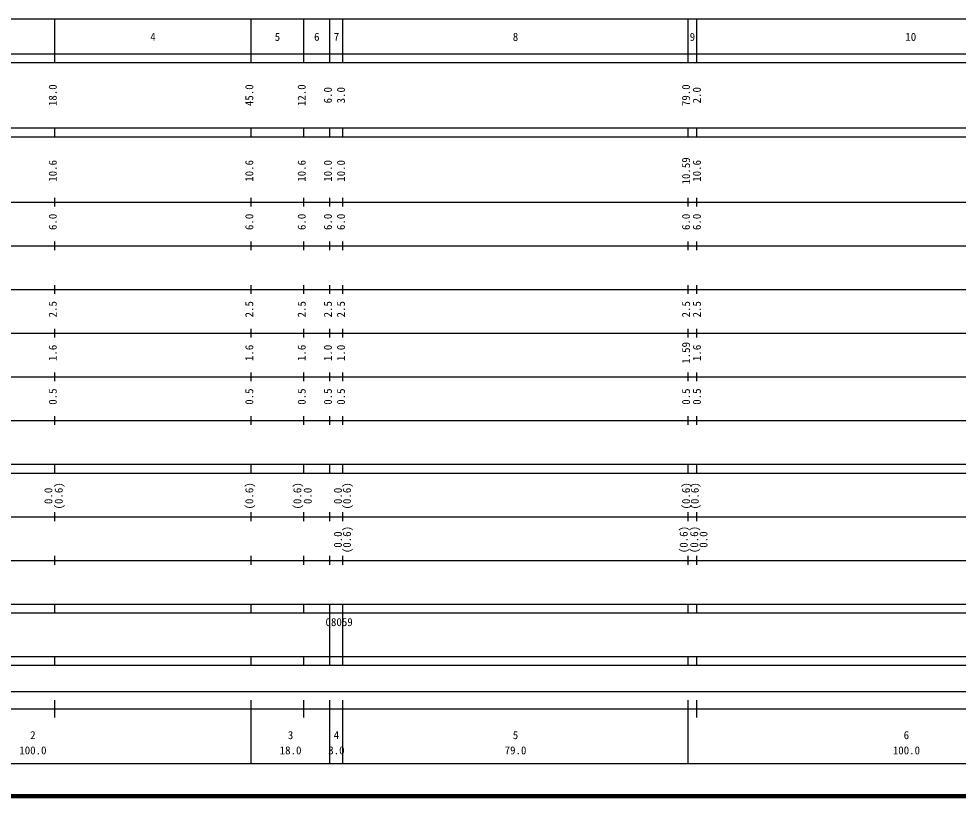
# Model space of a CAD drawing. Units: millimetres on the paper, enlarged 1000 times. Extents: x 40000 to 680000, y 20000 to 380000.
# Drawn here: x 214769 to 429861, y 20000 to 198000 of the extents above; entities that cross this region are included whole.
import ezdxf
from ezdxf.enums import TextEntityAlignment as Align

# ---------------------------------------------------------------- set-up
doc = ezdxf.new("R2010")
doc.units = ezdxf.units.MM
doc.header["$LTSCALE"] = 1000
doc.layers.add('M-TTL', color=2, linetype='Continuous', lineweight=140)
doc.layers.add('M-TTL-BAND', color=7, linetype='Continuous', lineweight=25)
doc.styles.add('ＭＳ ゴシック', font='')
doc.styles.get('ＭＳ ゴシック').set_extended_font_data('MS Gothic')

msp = doc.modelspace()

# ---------------------------------------------------------------- linework, layer by layer
at = {"layer": 'M-TTL'}
msp.add_line((40000, 20000), (680000, 20000), dxfattribs=at)
at = {"layer": 'M-TTL-BAND'}
for p, q in [((68000, 198000), (579000, 198000)), ((223000, 188000), (223000, 198000)), ((268000, 188000), (268000, 198000)), ((280000, 188000), (280000, 198000)), ((286000, 188000), (286000, 198000)), ((289000, 188000), (289000, 198000)), ((368000, 188000), (368000, 198000)), ((370000, 188000), (370000, 198000)), ((40000, 190000), (579000, 190000)), ((40000, 188000), (579000, 188000)), ((40000, 173000), (579000, 173000)), ((223000, 171000), (223000, 173000)), ((268000, 171000), (268000, 173000)), ((280000, 171000), (280000, 173000)), ((286000, 171000), (286000, 173000)), ((289000, 171000), (289000, 173000)), ((368000, 171000), (368000, 173000)), ((370000, 171000), (370000, 173000)), ((40000, 171000), (579000, 171000)), ((40000, 156000), (579000, 156000)), ((223000, 155000), (223000, 157000)), ((268000, 155000), (268000, 157000)), ((280000, 155000), (280000, 157000)), ((286000, 155000), (286000, 157000)), ((289000, 155000), (289000, 157000)), ((368000, 155000), (368000, 157000)), ((370000, 155000), (370000, 157000)), ((223000, 145000), (223000, 147000)), ((268000, 145000), (268000, 147000)), ((280000, 145000), (280000, 147000)), ((286000, 145000), (286000, 147000)), ((289000, 145000), (289000, 147000)), ((368000, 145000), (368000, 147000)), ((370000, 145000), (370000, 147000)), ((46000, 146000), (579000, 146000)), ((52000, 136000), (579000, 136000)), ((223000, 135000), (223000, 137000)), ((268000, 135000), (268000, 137000)), ((280000, 135000), (280000, 137000)), ((286000, 135000), (286000, 137000)), ((289000, 135000), (289000, 137000)), ((368000, 135000), (368000, 137000)), ((370000, 135000), (370000, 137000)), ((223000, 125000), (223000, 127000)), ((268000, 125000), (268000, 127000)), ((280000, 125000), (280000, 127000)), ((286000, 125000), (286000, 127000)), ((289000, 125000), (289000, 127000)), ((368000, 125000), (368000, 127000)), ((370000, 125000), (370000, 127000)), ((46000, 126000), (579000, 126000)), ((223000, 115000), (223000, 117000)), ((268000, 115000), (268000, 117000)), ((280000, 115000), (280000, 117000)), ((286000, 115000), (286000, 117000)), ((289000, 115000), (289000, 117000)), ((368000, 115000), (368000, 117000)), ((370000, 115000), (370000, 117000)), ((52000, 116000), (579000, 116000)), ((46000, 106000), (579000, 106000)), ((223000, 105000), (223000, 107000)), ((268000, 105000), (268000, 107000)), ((280000, 105000), (280000, 107000)), ((286000, 105000), (286000, 107000)), ((289000, 105000), (289000, 107000)), ((368000, 105000), (368000, 107000)), ((370000, 105000), (370000, 107000)), ((40000, 96000), (579000, 96000)), ((223000, 94000), (223000, 96000)), ((268000, 94000), (268000, 96000)), ((280000, 94000), (280000, 96000)), ((286000, 94000), (286000, 96000)), ((289000, 94000), (289000, 96000)), ((368000, 94000), (368000, 96000)), ((370000, 94000), (370000, 96000)), ((40000, 94000), (579000, 94000)), ((49000, 84000), (579000, 84000)), ((223000, 83000), (223000, 85000)), ((268000, 83000), (268000, 85000)), ((280000, 83000), (280000, 85000)), ((286000, 83000), (286000, 85000)), ((289000, 83000), (289000, 85000)), ((368000, 83000), (368000, 85000)), ((370000, 83000), (370000, 85000)), ((40000, 74000), (579000, 74000)), ((223000, 73000), (223000, 75000)), ((268000, 73000), (268000, 75000)), ((280000, 73000), (280000, 75000)), ((286000, 73000), (286000, 75000)), ((289000, 73000), (289000, 75000)), ((368000, 73000), (368000, 75000)), ((370000, 73000), (370000, 75000)), ((40000, 64000), (579000, 64000)), ((223000, 62000), (223000, 64000)), ((268000, 62000), (268000, 64000)), ((280000, 62000), (280000, 64000)), ((286000, 62000), (286000, 64000)), ((289000, 62000), (289000, 64000)), ((368000, 62000), (368000, 64000)), ((370000, 62000), (370000, 64000)), ((40000, 62000), (579000, 62000)), ((286000, 52000), (286000, 62000)), ((289000, 52000), (289000, 62000)), ((40000, 52000), (579000, 52000)), ((223000, 50000), (223000, 52000)), ((268000, 50000), (268000, 52000)), ((280000, 50000), (280000, 52000)), ((286000, 50000), (286000, 52000)), ((289000, 50000), (289000, 52000)), ((368000, 50000), (368000, 52000)), ((370000, 50000), (370000, 52000)), ((40000, 50000), (579000, 50000)), ((71000, 44000), (565000, 44000)), ((223000, 38000), (223000, 42000)), ((268000, 27500), (268000, 42000)), ((280000, 38000), (280000, 42000)), ((286000, 27500), (286000, 42000)), ((289000, 27500), (289000, 42000)), ((368000, 27500), (368000, 42000)), ((370000, 38000), (370000, 42000)), ((40000, 40000), (579000, 40000)), ((68000, 27500), (579000, 27500))]:
    msp.add_line(p, q, dxfattribs=at)

# ---------------------------------------------------------------- texts
at = {"layer": 'M-TTL-BAND', "style": 'ＭＳ ゴシック'}
for s, p in [('4', (245500, 192405)), ('5', (274000, 192405)), ('6', (283000, 192405)), ('7', (287500, 192405)), ('8', (328500, 192405)), ('9', (369000, 192405)), ('10', (419000, 192405)), ('2', (218000, 32523)), ('3', (277000, 32523)), ('4', (287500, 32523)), ('5', (328500, 32523)), ('6', (418000, 32523)), ('100.0', (218000, 29033)), ('18.0', (277000, 29033)), ('3.0', (287500, 29033)), ('79.0', (328500, 29033)), ('100.0', (418000, 29033))]:
    msp.add_text(s, height=1833, dxfattribs=at).set_placement(p, align=Align.BOTTOM_CENTER)
for s, p in [('18.0', (224000, 180500)), ('45.0', (269000, 180500)), ('12.0', (281000, 180500)), ('79.0', (369000, 180500)), ('6.0', (287000, 180500)), ('3.0', (290000, 180500)), ('2.0', (371483, 180500)), ('10.59', (369000, 163174)), ('10.6', (224000, 163174)), ('10.6', (269000, 163174)), ('10.6', (281000, 163174)), ('10.0', (287000, 163174)), ('10.0', (290000, 163174)), ('10.6', (371483, 163174)), ('6.0', (224000, 151500)), ('6.0', (269000, 151500)), ('6.0', (281000, 151500)), ('6.0', (287000, 151500)), ('6.0', (290000, 151500)), ('6.0', (369000, 151500)), ('6.0', (371483, 151500)), ('2.5', (224000, 131500)), ('2.5', (269000, 131500)), ('2.5', (281000, 131500)), ('2.5', (287000, 131500)), ('2.5', (290000, 131500)), ('2.5', (369000, 131500)), ('2.5', (371483, 131500)), ('1.6', (224000, 121500)), ('1.6', (269000, 121500)), ('1.6', (281000, 121500)), ('1.0', (287000, 121500)), ('1.0', (290000, 121500)), ('1.59', (369000, 121500)), ('1.6', (371483, 121500)), ('0.5', (224000, 111500)), ('0.5', (269000, 111500)), ('0.5', (281000, 111500)), ('0.5', (287000, 111500)), ('0.5', (290000, 111500)), ('0.5', (369000, 111500)), ('0.5', (371483, 111500)), ('0.0', (223000, 88764)), ('(0.6)', (225370, 88764)), ('(0.6)', (269000, 88764)), ('(0.6)', (280000, 88764)), ('0.0', (282370, 88764)), ('0.0', (289297, 88764)), ('(0.6)', (291370, 88764)), ('(0.6)', (369000, 88764)), ('(0.6)', (371000, 88764)), ('0.0', (289297, 78764)), ('(0.6)', (291370, 78764)), ('(0.6)', (368456, 78764)), ('(0.6)', (370874, 78764)), ('0.0', (372991, 78764))]:
    msp.add_text(s, height=1833, rotation=90, dxfattribs=at).set_placement(p, align=Align.BOTTOM_CENTER)
msp.add_text('08059', height=1833, dxfattribs=at).set_placement((285000, 58405), align=Align.BOTTOM_LEFT)

doc.saveas('drawing.dxf')
